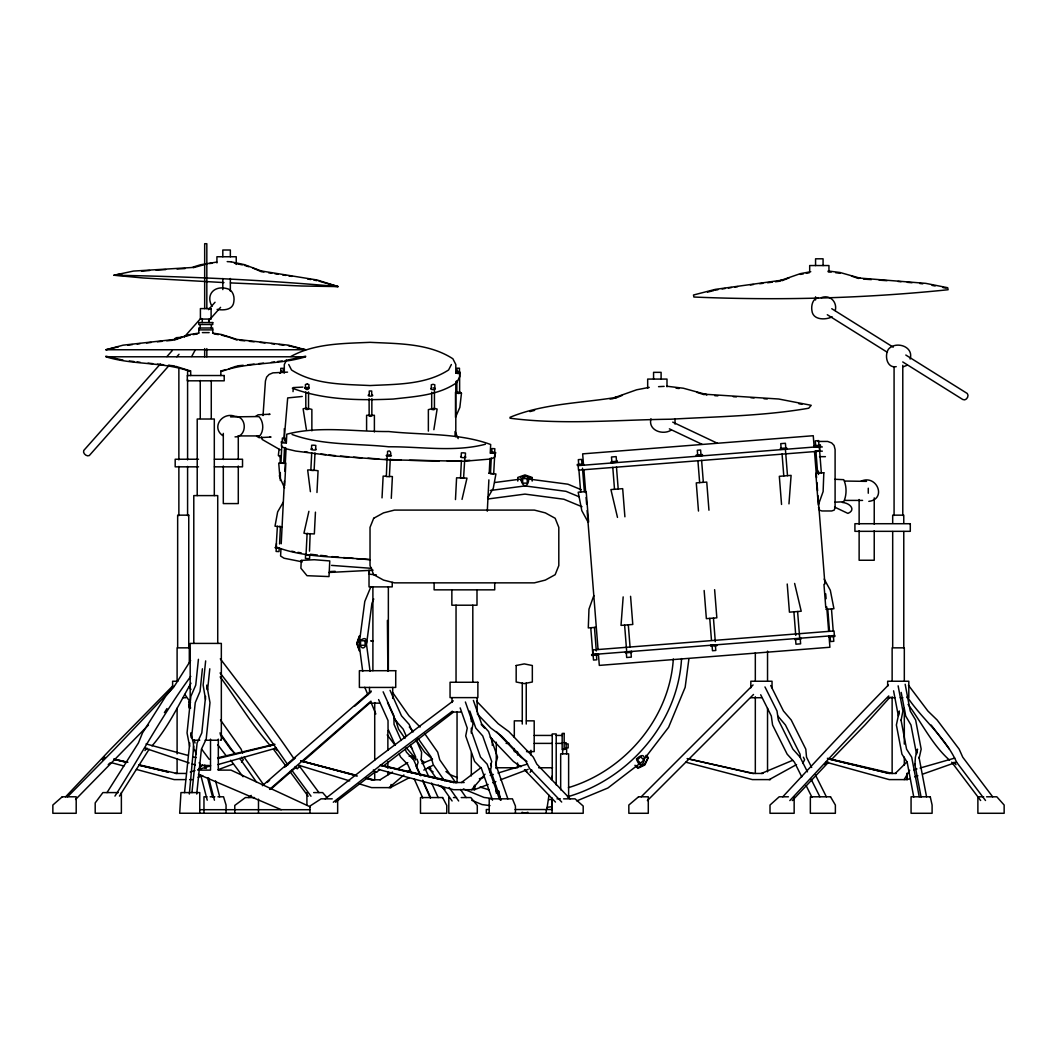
<?xml version="1.0" encoding="UTF-8"?>
<svg xmlns="http://www.w3.org/2000/svg" width="1057" height="1057" viewBox="0 0 1057 1057"><rect width="100%" height="100%" fill="white"/><g stroke="black" fill="none" stroke-linecap="round" stroke-linejoin="round"><path stroke-width="1.5" d="M868.273 493.236L868.273 488.215M415.533 759.996L415.652 756.918L410.393 745.225M369.395 570.833L369.25 574.149L376.411 574.955M276.128 546.958L277.396 526.254M276.458 543.523L276.287 547.024C305.605 558.321 338.927 556.405 369.99 559.827M281.585 442.738L281.4 446.239L285.046 448.551L295.696 451.062L334.752 456.043L388.104 459.835L463.561 461.235M281.796 445.724L280.964 463.23L284.174 463.362L284.98 447.481M282.179 441.72L282.364 438.074C287.914 435.96 282.866 442.619 286.381 442.037M279.563 543.945L280.449 526.478L279.629 526.32M280.964 548.728L280.594 556.035L284.069 558.228L302.355 561.862M281.215 543.76L284.399 481.107M284.901 471.211L286.077 448.128M286.328 442.975L286.777 434.216C319.505 425.614 355.073 431.798 388.738 431.533C422.483 435.167 458.646 432.736 490.686 444.508L490.237 453.281M284.703 485.573L285.813 463.085L278.731 463.085L279.907 477.579L284.571 487.924M306.068 554.132L307.111 533.481L307.931 533.415M311.498 448.895L311.683 445.248L313.757 445.195L315.818 445.459L315.633 449.106M311.723 452.819L310.837 470.286L312.476 470.497L314.114 470.457L314.999 452.977M309.503 551.12L310.163 533.574M310.454 554.344C310.626 556.312 302.87 555.004 305.777 553.96M315.448 512.156L314.339 533.917L306.054 533.64L303.94 533.19L308.895 511.311M316.968 492.496L318.065 470.735L313.149 470.101M382.026 497.873L383.136 476.099L386.215 476.258M387.166 455.858L386.333 476.575L389.386 476.667L390.271 459.2M390.205 455.091C395.397 456.769 382.198 456.307 387.47 454.959L387.562 451.379C391.011 448.842 391.777 456.043 389.544 455.038M455.475 499.565L456.584 477.804L466.983 478.121L462.028 499.393M461.169 456.532L461.354 452.885L463.428 452.832L465.49 453.096L465.305 456.73L464.604 456.518M461.42 460.456L460.522 477.923L463.574 478.134L464.842 457.443M487.29 511.192L488.889 479.865M489.219 473.272L489.972 458.434M491.28 457.8L490.474 473.681L493.685 473.88L494.795 453.202M491.73 452.198L491.915 448.564L494.835 448.71L494.65 452.343M391.288 498.336L392.398 476.562L389.306 476.416M263.034 415.546L265.439 380.956L266.655 377.032L269.073 374.495L272.917 372.857L287.53 372.13M284.108 439.923L287.689 397.921L302.236 396.467M293.027 391.632L293.304 387.575L302.883 387.1M835.281 310.56C837.435 302.236 830.141 294.256 821.381 297.625M910.13 359.05C914.08 346.273 895.847 340.724 888.501 349.114C884.233 355.311 886.823 368.404 896.217 366.673M205.587 696.378L201.808 732.911L197.104 742.979L191.938 792.591M198.425 659.304L195.743 685.108L190.855 696.378L187.049 732.911L189.626 746.361M184.539 792.591L189.745 742.979M191.581 737.575L195.254 702.641L200.05 691.37L202.402 668.79M189.348 794.045L193.695 746.11M205.653 660.916L203.129 685.108L205.534 699.43M196.734 794.045L201.385 749.241L206.181 739.16L209.986 702.641L206.789 685.108L207.278 689.811M207.608 689.759L209.788 668.79M279.061 449.251L278.348 455.554L279.722 456.571M623.168 596.901L621.014 625.387L632.786 624.462L630.567 596.32M788.958 503.872L791.098 475.386L779.326 476.311L781.546 504.453M650.953 418.77C647.928 430.239 662.382 435.365 670.865 430.331M675.013 424.095L675.013 418.77M359.34 642.788L364.784 601.459L370.928 586.648M673.322 658.973C669.583 718.245 624.832 770.804 568.402 787.65M681.554 658.577C677.973 722.988 628.717 779.22 567.45 796.833M688.926 658.696L685.161 687.301L668.592 727.308L644.189 759.098M546.826 809.53L548.966 795.274M551.358 779.432L551.833 776.274M914.926 764.687L915.402 757.195L917.489 749.149L916.538 754.143L910.975 724.996L905.677 715.999L901.185 692.401M433.872 429.684L437.122 409.059L433.872 408.227M901.04 720.504L902.916 711.004L898.133 685.834M490.659 765.717L491.716 761.489L482.732 735.949L475.782 728.075L469.81 711.017M489.88 772.297L491.386 766.47L490.633 763.564M919.141 758.173L921.176 749.149L915.639 720.002L910.236 711.004L905.162 684.262M195.083 350.25L191.7 356.486M416.854 766.14L418.11 762.335L417.066 759.177M359.42 635.812L356.87 643.013L359.42 650.214M359.42 636.618L356.87 643.819L359.42 651.02M593.809 595.633L588.974 609.136L588.287 627.924L596.307 627.29M373.742 598.962L371.919 603.375L366.515 644.387L370.056 671.195M802.739 763.431L804.615 759.692L803.373 757.195M286.5 360.199L284.307 364.506L284.307 373.147M280.316 373.147L281.532 370.743M451.379 364.506L448.604 369.963C425.614 384.867 396.467 384.193 370.056 385.554C343.644 384.193 314.497 384.867 291.507 369.963L288.733 364.506M455.937 372.13C460.958 369.422 461.618 375.38 456.016 373.002M283.329 502.075L277.647 511.892L275.005 526.201L282.087 526.914M487.594 498.085L493.289 488.255L495.918 473.959L488.836 473.245M904.158 779.604L909.707 770.236M190.604 660.546L175.052 685.108L165.632 696.378L142.51 732.911L138.427 742.979L106.995 792.591M164.403 712.616L166.98 708.56M114.949 796.093C140.489 756.191 162.633 714.506 190.762 676.361M119.481 796.093L149.129 749.241M190.987 683.179C178.778 704.451 168.314 727.203 152.023 745.885M241.538 762.189L243.308 759.692L241.551 757.195M530.152 772.297L531.803 769.958M144.928 750.562L146.91 748.079M789.83 800.585C822.65 765.506 854.928 730.043 888.752 695.942M297.479 768.677L300.162 765.519M199.245 768.413L202.455 764.687M471.633 789.698L485.018 774.173M160.347 364.004L83.767 450.467C82.446 453.215 86.648 456.941 89.29 455.554L169.16 365.392M166.914 356.592L172.383 350.422M184.42 336.839L200.83 318.302M208.48 309.661L215.047 302.249M176.823 356.751L179.003 354.28M208.546 320.932L220.583 307.349M782.775 796.793C817.722 759.23 852.444 721.627 888.409 685.042M825.002 764.687L827.354 762.189M792.274 800.585L828.556 762.189M890.073 697.118L864.943 724.996L831.859 759.177M255.741 416.352L258.067 414.806L270.05 414.199L268.822 414.608M172.45 686.218L110.694 749.149L65.64 796.793M102.437 759.692L104.841 757.195M67.582 796.793L114.539 749.149L174.379 686.218M108.237 764.687L109.849 763.022M75.602 799.462L148.495 724.996M376.728 772.297L379.542 769.39M641.216 796.793L753.06 684.949M647.373 800.625L753.522 694.475M895.279 773.447L907.012 761.846M248.765 797.559L251.249 795.406M262.387 785.708L371.166 690.974M267.13 782.471L269.601 780.317M284.465 767.382L295.458 757.909M354.848 706.089L370.954 692.044M269.601 789.394L370.941 701.135M270.632 789.394L296.621 766.748M370.743 702.205L302.606 761.714M389.108 787.624L403.88 774.992M407.579 771.835L410.037 769.734M639.696 763.603L607.894 788.007L576.778 800.889M335.584 802.223L375.75 771.504M325.146 798.841L378.578 757.103L453.281 700.87M333.299 802.223L385.448 761.489L452.356 711.202M453.347 712.193L383.532 765.889M461.447 782.524L481.133 767.554M832.136 316.809C825.53 320.179 812.807 320.245 811.908 310.56C811.089 305.671 812.622 298.391 818.422 297.625M906.985 365.299L903.616 366.673M290.9 356.473C314.735 343.274 343.499 343.565 370.056 342.323C397.908 343.763 428.64 343.049 452.885 358.772L455.805 364.506L455.805 373.147M380.058 779.802L392.517 772.072M396.679 769.496L407.751 762.612M174.735 338.689L176.493 337.659L181.606 337.302M769.258 779.604L796.555 764.568M286.341 442.764C284.412 443.689 277.899 441.852 282.932 441.667M485.414 444.244C454.378 452.396 420.66 446.53 388.738 446.794C356.724 443.345 322.438 445.644 292.049 434.48M390.337 787.624L409.244 777.714M423.791 770.091L432.511 765.519M761.423 773.447L792.671 760.327M409.165 756.336L412.389 755.9L415.401 758.913M421.928 763.55L432.538 759.177M615.266 398.212L622.401 395.318M782.074 280.673L789.103 277.885M198.082 777.291L202.693 775.547M218.046 769.747L233.412 763.934M488.175 784.479L474.368 789.698L474.368 785.391M492.787 782.735L495.865 781.572M500.463 779.841L528.104 769.39M174.55 340.024L182.359 337.157M229.158 368.774L235.658 366.383M520.652 477.236L524.972 475.716L532.173 478.253M527.853 812.265L524.972 813.282L522.092 812.265M910.196 778.52L907.104 779.604L907.104 773.447M914.833 776.895L917.925 775.798M922.563 774.173L956.572 762.189L985.507 800.506M230.571 416.894L257.749 416.564M258.978 435.907L260.009 435.563C264.039 430.49 263.523 421.651 259.216 416.881L258.146 416.564M193.048 267.751L204.913 264.501M190.247 772.02L194.964 770.579M198.095 769.628L210.647 765.797M479.35 778.732L484.014 777.305M490.237 775.415L493.342 774.464M498.006 773.037L527.562 764.039M913.777 769.84L916.934 768.941M920.079 768.029L954.735 758.107M217.887 764.594L276.353 748.079M183.918 336.747L190.154 335.082M221.362 370.862L226.039 369.606M221.362 371.456C248.382 361.534 278.11 365.286 305.618 356.79L105.898 356.79C133.407 365.286 163.135 361.534 190.154 371.456M529.94 411.609L534.67 410.354M306.358 407.976L303.121 408.821L306.358 429.433M432.498 408.583L428.362 409.654L428.362 431.111M707.477 292.168L713.686 290.569M217.874 758.556L274.661 744.63M217.61 757.816L274.754 744.207M198.927 333.074L190.154 334.474L174.55 339.429L123.061 345.177L105.898 349.748L118.384 346.855M305.618 356.183L285.324 360.556M369.329 394.406C364.691 396.732 376.266 396.732 371.628 394.406M431.903 387.853C427.279 390.641 439.672 389.531 433.647 387.787M280.409 475.399L279.259 475.914L280.409 477.143M649.223 387.39L636.671 389.782L613.813 397.881L616.442 397.406M810.759 271.715L800.36 273.644L780.647 280.462L783.237 280.013L715.219 289.393L693.484 295.009L693.907 297.03C778.507 300.65 863.873 298.431 948.116 289.737L947.68 287.715L925.734 283.355L857.267 277.885L860.094 278.189L840.077 272.508L828.133 270.988M800.387 274.41L803.36 273.869M806.319 273.314L809.292 272.759M122.097 273.776L113.984 275.23L133.499 271.068L191.594 267.54L200.513 264.765L216.738 262.07M715.245 290.173L717.98 289.684M193.074 334.607L197.474 333.906M722.09 288.957L725.221 288.495M728.365 288.019L731.497 287.544M734.628 287.068L737.773 286.606M235.037 436.898C247.312 436.924 247.312 416.299 235.037 416.339C222.617 411.503 210.977 427.094 222.565 435.524M861.111 481.173C876.927 474.078 887.021 499.115 868.814 501.375M494.768 482.52L521.801 478.966M490.276 490.501L524.972 485.929L565.984 491.333L579.21 496.803M487.7 499.023L524.972 494.108L563.87 499.234L581.984 506.739M548.636 799.726L551.794 799.303M547.235 807.297L552.005 806.663M616.218 397.366C580.914 403.206 543.232 403.51 510.029 417.304L510.055 418.215C563.17 425.099 617.262 419.801 670.68 419.219C716.725 416.577 763.167 416.075 808.711 408.227L811.221 405.307L778.718 399.017L703.909 394.169M610.061 399.07L613.152 398.674M127.738 345.177L132.429 344.582M137.106 343.987L140.224 343.591M271.292 362.34L274.41 361.943M277.529 361.547L282.206 360.952M750.311 284.914L753.456 284.518M759.732 283.725L762.863 283.342M767.567 282.748L772.271 282.153M775.415 281.77L780.119 281.175M209.352 263.55L212.285 263.233M281.4 371.654L279.695 372.949M146.474 342.944L151.151 342.455M157.387 341.807L162.065 341.319M166.755 340.843L172.991 340.195M236.966 365.907L243.202 365.26M247.88 364.771L254.129 364.123M258.806 363.634L263.484 363.146M664.14 386.373L658.564 386.664M583.438 463.983L577.241 464.472L577.32 465.424L583.517 464.935M825.927 609.347L833.933 608.713L830.313 590.268L824.196 579.091M828.688 636.948L834.885 636.459L834.805 635.508L593.03 654.494L592.673 649.963L834.026 630.963L834.383 635.495M141.532 271.134L149.618 270.513M156.066 270.103L165.751 269.588M177.048 268.993L185.107 268.557M330.326 571.546L335.188 571.295M328.753 572.484L373.081 570.199M461.301 456.386C457.853 457.813 468.515 458.342 465.172 456.584M465.054 460.575L469.916 460.337M465.106 461.169L491.175 458.963L494.808 457.02L494.993 453.519L491.36 451.207M373.266 640.674L370.743 640.872L373.306 641.335M311.511 469.889L307.666 469.995L310.414 491.664M312.198 448.749C307.125 449.608 318.844 451.101 315.501 448.948M491.809 452.132C486.643 453.836 500.754 453.506 493.896 452.224M447.203 460.918L460.205 460.812M276.406 546.786L275.005 547.632L278.453 548.002M217.121 309.384C223.595 310.533 233.002 310.111 233.835 301.76C234.641 297.123 233.32 291.309 228.695 289.169C215.337 284.346 205.124 293.965 211.981 306.371M198.782 329.89L212.734 329.89M202.376 332.611L209.141 332.611M105.898 349.748L305.618 349.748L288.455 345.177L236.966 339.429L221.362 334.474L212.589 333.074M457.007 371.813L459.465 371.813M238.102 435.92L259.388 435.92M817.907 441.443L827.697 441.443L831.687 442.949L834.079 445.446L835.096 449.476L835.096 507.452L834.237 510.095L831.687 510.967L821.897 510.967L819.347 510.095L818.501 507.452M815.053 446.952L822.333 446.952M815.053 451.154L822.333 451.154M819.519 456.664L825.411 456.664M198.505 459.24L175.185 459.24L175.185 466.837L198.505 466.837M214.412 459.24L242.529 459.24L242.529 466.837L214.412 466.837M834.977 479.283L843.711 479.68C846.816 486.365 846.816 495.086 843.711 501.784L834.977 502.167M844.583 481.041L866.502 481.371M844.583 500.41L862.578 500.41M387.404 620.406L387.866 671.34M177.906 681.237L172.608 681.237L172.608 687.83M183.205 697.726L185.953 697.726M750.827 697.726L761.423 697.726M887.655 697.726L894.777 697.726M900.247 697.726L902.876 697.726M907.012 697.726L908.809 697.726L908.809 681.237L887.655 681.237L887.655 686.178M369.501 703.143L379.635 703.143M452.013 712.061L461.328 712.061M522.026 720.848L514.31 720.848L514.31 737.416M526.478 720.848L534.195 720.848L534.195 751.619L526.545 751.619M534.195 735.434L552.23 735.434M556.207 735.434L562.165 735.434M193.286 740.23L199.747 740.23M205.071 740.23L218.231 740.23M220.279 740.23L221.336 740.23L221.336 643.409L190.181 643.409L190.181 707.41M564.161 742.701L566.142 742.701L566.142 749.122M506.105 743.388L509.395 743.388M534.195 743.388L552.23 743.388M556.207 743.388L562.165 743.388M566.142 743.917L568.138 743.917L568.138 747.894L566.142 747.894M517.362 751.619L514.31 751.619L514.31 748.528M209.22 765.493L200.249 765.493L199.218 762.586M495.958 767.765L517.573 767.765L517.573 762.995M538.647 767.765L552.547 767.765M197.87 770.117L210.515 770.117L210.515 739.134M175.37 773.447L186.257 773.447M752.386 773.447L763.009 773.447M896.23 773.447L889.214 773.447L827.71 758.715L889.347 773.447M906.774 773.447L907.25 779.604L889.214 779.604L826.125 762.189M185.543 779.604L174.167 779.604L136.406 769.417M189.599 779.604L192.255 779.604M770.474 779.604L752.386 779.604L685.808 762.189M380.454 779.802L371.562 779.802L366.832 778.547M464.168 782.524L453.625 782.524L380.692 765.413L453.982 782.524M118.292 792.591L102.899 792.591L95.196 802.91L95.196 813.243L121.37 813.243L121.37 792.591M313.678 792.591L322.649 792.591L326.639 797.176M207.066 796.793L203.961 796.793L203.961 813.282M210.158 796.793L214.822 796.793M217.927 796.793L223.542 796.793L226.053 805.038L226.053 813.282M788.39 796.793L779.207 796.793L770.011 805.038L770.011 813.282L794.151 813.282L794.151 796.793M983.684 796.793L977.884 796.793L977.884 813.282L1004.15 813.282L1004.15 805.038L996.804 796.793L986.577 796.793M254.526 797.559L245.409 797.559L234.773 805.421L234.773 813.282M453.453 797.559L456.558 797.559M461.222 797.559L470.814 797.559L477.288 805.421L477.288 813.282L448.802 813.282L448.802 797.559M332.242 798.841L321.103 798.841L309.965 806.055L309.965 813.282M557.013 798.841L560.316 798.841M563.606 798.841L575.048 798.841L583.2 806.055L583.2 813.282L486.326 813.282L486.326 809.53L488.466 809.53M515.103 809.53L552.375 809.53M200.368 809.702L309.886 809.702M387.47 454.959L388.13 454.972M439.091 460.997L409.548 460.337M389.756 459.531L401.303 459.993M223.965 282.589L143.039 277.965L113.984 275.23C188.714 276.551 263.655 279.907 338.081 286.592L317.06 279.986L260.868 270.909L261.621 271.094L244.392 264.646L231.272 261.859M230.452 282.906L301.509 285.998L338.081 286.592L319.042 281.149M227.202 261.608L230.888 261.819M714.77 395.675L717.862 395.847M733.333 396.705L736.425 396.877M367.928 458.236L378.789 458.897M384.999 459.28L388.104 459.465M356.605 558.651L369.012 559.404M371.681 568.349L331.568 565.389M750.8 397.723L754.077 397.934M863.529 279.088L871.351 279.616M879.16 280.145L886.982 280.686M763.947 398.727L767.237 398.991M340.407 456.109L348.612 456.783M353.527 457.192L361.719 457.866M332.017 556.629L338.57 557.158M343.485 557.567L353.315 558.373M897.922 281.426L901.053 281.73M907.302 282.311L912.006 282.748M240.084 340.354L244.762 340.843M249.439 341.319L254.129 341.807M260.366 342.455L265.043 342.944M148.033 363.146L152.71 363.634M157.387 364.123L163.637 364.771M168.314 365.26L174.55 365.907M919.762 283.501L922.748 283.818M282.589 371.654L284.307 372.223M320.892 454.061L325.767 454.602M329.004 454.946L335.505 455.659M310.89 554.317L317.391 555.031M320.641 555.374L327.142 556.088M666.822 386.228L683.337 388.223L707.146 394.763L704.728 394.261M676.044 388.183L679.096 388.527M828.146 271.755L831.146 272.138M835.625 272.706L840.104 273.274M271.292 343.591L274.41 343.987M279.088 344.582L283.765 345.177M129.311 360.952L133.988 361.547M137.106 361.943L140.224 362.34M528.156 478.966L567.9 484.198L581.231 489.721M489.325 789.962L480.037 787.029M495.799 790.808L499.049 791.244M491.849 798.471L483.961 797.44L463.389 788.918M489.999 805.619L482.058 804.575L471.686 800.281M304.68 451.828L307.917 452.317M297.929 552.362L301.179 552.851M260.828 271.583L263.946 272.059M268.637 272.785L271.755 273.261M274.886 273.737L278.004 274.225M282.695 274.939L285.813 275.415M288.931 275.903L292.062 276.379M214.043 333.906L218.429 334.607M307.666 278.995L310.784 279.55M313.903 280.105L317.021 280.66M798.881 403.734L801.972 404.316M932.023 285.377L935.168 285.998M943.003 287.557L946.134 288.178M234.429 263.206L242.383 264.897M753.601 773.447L687.129 758.609L750.787 773.09M380.282 765.017L456.716 782.524M113.707 759.005L127.91 762.256M138.943 764.779L176.81 773.447M288.455 345.771L299.369 348.308M302.487 349.021L305.618 349.748M105.898 356.183L123.061 360.16M827.38 758.305L892.306 773.447M126.999 762.374L114.341 759.415L126.893 762.374M139.656 765.321L168.142 771.967M139.498 765.321L167.865 771.967M291.785 551.186L294.692 551.873M307.732 408.332L311.868 409.403L311.868 430.86M301.073 760.829L356.156 775.27M365.603 777.741L373.478 779.802M356.328 775.6L300.637 760.868L357.358 776.023M365.881 778.124L372.249 779.802M221.362 335.082L227.599 336.747M190.154 370.862L175.858 366.383M378.393 769.39L453.625 789.698L474.725 789.698L474.725 785.391M111.236 762.626L123.828 766.021M146.064 743.93L188.238 755.478M192.929 756.759L196.047 757.618M269.773 436.686L271.028 437.056L259.057 437.664L256.587 436.158M299.646 765.519L349.669 780.898M359.063 783.779L371.562 787.624L391.024 787.624L391.024 784.492M280.237 449.846L262.176 439.474L261.555 436.964M244.365 265.32L248.686 266.708M696.748 392.292L704.2 394.71M851.519 276.088L858.68 278.48M144.611 748.079L189.124 762.929M192.189 763.96L195.254 764.977M292.34 388.223C324.433 400.193 359.472 400.511 393.283 399.044C414.846 396.507 438.378 395.503 456.743 382.621L459.795 376.609L459.795 373.147M229.158 337.157L236.966 340.024M457.39 777.648L449.846 774.517L445.948 771.531M445.023 789.235L438.245 785.074M252.993 268.108L260.154 271.16M198.399 774.319L281.254 809.702M310.335 806.927L230.981 770.117L218.323 770.117L218.323 739.134M672.741 422.126L717.386 443.253M842.363 502.445C850.224 503.079 856.157 510.016 847.925 513.398L834.541 507.056M669.385 428.838L702.112 444.35M831.767 308.71L893.231 347.172M905.809 355.033L967.274 393.495C969.613 396.045 965.966 401.409 962.808 399.52L902.744 361.943M827.301 314.735L887.378 352.325M520.89 766.774L513.451 761.489L490.118 737.112M526.941 761.516L520.784 757.103L496.367 731.576M415.454 758.371L406.152 747.59M428.072 768.056L433.119 771.927M421.241 759.798L424.504 762.678M431.983 758.728L424.61 752.161L416.286 740.257M409.297 726.991L413.446 731.788M949.569 760.181C931.97 744.551 921.955 722.882 908.055 704.411M226.489 756.165L217.848 744.868M230.677 760.181L243.018 776.71M235.328 753.747L230.585 749.149L220.292 734.575M646.104 755.332L648.1 757.327L644.81 764.211L637.913 767.501L635.918 765.506M646.104 756.125L648.1 758.12L644.81 765.017L637.913 768.307L634.927 765.308M411.292 756.812L413.432 758.952M373.346 769.958L375.592 772.297M476.641 701.253L498.138 723.688L508.827 731.576L533.283 757.103L536.85 764.158L570.08 798.841M477.275 713.898L490.858 728.075L501.467 735.949L525.937 761.489L529.597 768.531L561.703 802.052M481.212 724.521L484.595 728.075M524.47 769.694L555.453 802.052M274.899 748.079L277.198 750.562M270.539 745.885C251.553 724.547 237.085 699.8 220.16 676.916M777.78 715.999L785.443 724.996L800.043 754.143L800.374 757.367M295.167 766.563L296.964 768.677M394.842 719.513L396.824 722.116M387.206 734.932L395.014 745.106M992.668 796.793L962.742 757.195L959.148 749.149L937.136 720.002L927.874 711.004L908.439 685.253M931.217 725.076L949.384 749.149M907.104 696.695C922.285 719.487 945.249 736.848 956.572 762.189M954.101 762.189L955.99 764.687M951.71 762.189L980.632 800.506M201.768 749.334L209.22 759.336M220.318 658.828C245.316 691.793 270.724 724.389 293.912 758.649M298.735 765.176L318.95 792.591M220.107 672.979C243.467 703.077 266.404 733.452 287.9 764.911M291.745 770.13L310.996 796.238M273.512 749.241L286.011 766.219M289.869 771.438L308.142 796.238M525.673 770.355L527.047 772.297M220.503 720.002L241.115 749.149L242.621 753.179M244.127 757.195L263.748 784.915M189.058 686.733L190.96 689.428M239.82 758.516L256.613 782.272M219.922 732.95L234.931 754.143M184.816 694.423L190.537 702.509M420.105 727.018L408.953 715.8L392.9 692.864M424.729 733.637L437.69 752.161L439.738 759.824L455.792 782.735M460.508 789.473L466.163 797.559M418.083 738.407L431.071 756.918L433.198 764.594L444.508 780.766M449.225 787.505L458.659 800.981M393.944 717.862L395.833 720.557L398.542 729.145L405.016 738.407M410.578 746.334L412.428 748.99M428.561 767.29L436.092 778.071M441.747 786.157L452.105 800.981M587.93 521.854L581.812 510.663L578.192 492.218L586.199 491.584L588.604 522.079M429.803 766.576L430.886 768.677M770.725 685.517L783.462 711.004L791.217 720.002L805.791 749.149L806.531 757.195L811.67 767.461M815.343 774.794L826.363 796.793M764.977 686.931L777.001 711.004L778.348 720.002L792.895 749.149L800.109 757.195L807.442 771.861M811.102 779.194L819.902 796.793M760.696 694.766L771.319 715.999L772.575 724.996L787.148 754.143L794.441 762.189L801.761 776.855M806.161 785.655L812.014 797.388M428.376 775.798L421.201 759.824L421.598 752.161L416.352 740.468M431.626 783.052L438.153 797.559M406.443 736.452L403.166 729.145L395.595 720.557L387.523 702.575M412.415 731.682L409.138 724.375L401.475 715.8L390.046 690.313M383.136 691.807L393.904 715.8L394.036 724.375L401.224 740.468M420.805 775.798L413.644 759.824L406.469 752.161L405.148 749.241M422.76 780.145L430.569 797.559M415.996 766.048L419.906 774.755M423.157 782.008L430.318 797.969M378.604 699.575L388.025 720.557L388.051 729.145L395.265 745.225M411.688 773.301L407.791 764.594L400.511 756.918L399.202 753.998M414.291 779.101L422.747 797.969M458.17 438.615L455.065 431.52L455.065 435.207M364.784 687.301L367.849 694.713M370.928 702.125L375.83 713.964M194.541 749.532L196.1 753.879M473.391 700.434L481.543 723.688L488.598 731.576L497.543 757.103L495.68 764.158L507.875 798.841M489.959 768.531L501.058 800.202M465.384 701.993L472.994 723.688L471.567 731.576L480.486 757.103L487.171 764.158L499.327 798.841M460.178 707.913L467.247 728.075L465.701 735.949L474.659 761.489L481.464 768.531L492.522 800.202M794.626 583.438L801.206 611.237L789.434 612.162L787.227 584.019M617.486 517.402L610.92 489.589L622.679 488.664L624.898 516.807M215.588 780.951L219.697 796.793M188.978 701.835L190.604 708.137M205.415 765.36L206.234 768.531M208.705 778.031L214.439 800.202M188.661 704.715L189.48 707.86M204.305 765.109L205.124 768.28M207.582 777.78L212.497 796.793M194.237 739.94L195.03 743.018M200.698 774.86L207.238 800.202M918.995 757.195L926.553 796.793M914.754 763.775L921.083 797.031M919.233 796.793L911.702 757.195L906.562 749.149L901.04 720.002M913.763 797.031L907.17 762.189L901.925 754.143L896.389 724.996L899.309 711.004L898.358 715.999L893.575 690.829M499.049 792.103L500.252 800.03M359.142 644.387L362.696 671.406M193.695 750.562L193.365 743.084L190.762 732.911L191.251 737.601M819.254 446.252L821.355 472.941M818.964 445.327L818.594 440.61L815.291 440.875L815.66 445.578M831.476 608.911L833.207 630.897M833.431 636.565L833.801 641.282L830.498 641.533L830.128 636.829M815.925 451.247L817.656 473.232M827.776 609.202L829.507 631.188M814.154 447.045L813.256 435.722L582.658 453.863L583.543 465.199M814.511 451.59L816.572 477.738M816.955 482.639L817.589 490.818M817.986 495.72L824.922 583.979M825.702 593.796L826.085 598.698M826.733 606.863L828.662 631.386M829.018 635.918L829.904 647.254L599.306 665.395L598.407 654.072M823.958 584.323L825.794 607.788M800.942 638.124L801.021 639.062L794.824 639.551L794.745 638.613M785.787 447.983L785.417 443.279L780.753 443.649L781.123 448.353M785.391 448.961L787.491 475.663M800.255 639.128L800.625 643.832L795.947 644.202L795.577 639.498M797.599 611.527L799.7 638.23M782.061 453.968L783.792 475.954M793.899 611.818L795.749 635.376M708.956 510.214L706.75 482.071L696.272 482.89L698.479 511.046M714.624 589.687L716.844 617.83L706.367 618.662L704.147 590.506M701.61 460.35L703.341 482.336M700.976 454.708L700.606 450.005L697.303 450.256L697.673 454.972M713.449 618.094L715.298 641.652M715.417 645.761L715.8 650.465L712.484 650.729L712.114 646.012M697.911 460.641L699.642 482.626M709.749 618.385L711.48 640.383M616.522 461.341L616.152 456.624L611.488 456.994L611.858 461.711M616.469 467.035L618.2 489.021M630.976 652.42L631.346 657.124L626.682 657.494L626.312 652.79M628.307 624.819L630.038 646.805M612.783 467.326L614.513 489.312M624.608 625.11L626.709 651.812M583.9 469.731L585.697 492.615M586.093 497.517L586.609 504.057M587.111 510.597L598.051 649.54M582.499 468.172L584.349 491.73M581.997 464.102L581.627 459.399L578.324 459.65L578.694 464.367M594.457 627.435L596.307 650.993M596.439 655.089L596.809 659.793L593.505 660.057L593.136 655.353M578.932 470.035L580.663 492.02M590.757 627.726L592.858 654.428M904.316 647.849L904.316 680.47M904.316 708.203L904.316 744.088M904.316 757.142L904.316 765.294M903.775 523.347L903.775 515.155L892.689 515.155L892.689 523.347M903.775 531.539L903.775 647.849L892.689 647.849L892.689 531.539M902.784 365.312L902.784 515.472M894.077 366.964L894.077 515.472M892.134 647.849L892.134 680.47M892.134 696.788L892.134 773.447M874.231 497.887L874.231 524.14M874.231 530.706L874.231 560.25L859.13 560.25L859.13 530.706M859.13 499.525L859.13 524.14M828.952 271.702L828.952 265.545L809.688 265.545L809.688 271.702M823.073 265.545L823.073 258.806L815.568 258.806L815.568 265.545M818.501 471.184L818.501 474.474M815.568 296.806L815.568 299.977M772.033 687.83L772.033 681.237L750.827 681.237L750.827 687.83M767.541 651.112L767.541 680.47M767.541 708.203L767.541 771.821M755.319 652.75L755.319 680.47M755.319 696.788L755.319 773.447M666.993 386.783L666.993 379.08L647.677 379.08L647.677 388.315M661.101 379.08L661.101 372.341L653.57 372.341L653.57 379.08M568.626 798.061L568.626 753.839L560.672 753.839L560.672 789.87M566.631 753.839L566.631 749.003L562.654 749.003L562.654 753.839M556.207 784.889L556.207 733.954L552.23 733.954L552.23 779.96M552.23 798.022L552.23 809.53M552.084 798.841L552.084 813.282M546.258 809.53L546.258 813.282M532.173 481.08L532.173 477.46L524.972 474.923L517.771 477.46L517.771 481.08M530.931 750.259L530.931 755.042M526.241 683.073L526.241 724.045M522.264 683.073L522.264 724.045M517.573 751.857L517.573 755.042M515.42 813.282L515.42 806.055L512.434 798.841L489.206 798.841L489.206 813.282M496.275 742.173L496.275 768.452M496.275 786.527L496.275 793.094M494.716 582.856L494.716 589.846L434.123 589.846L434.123 582.856M492.298 738.883L492.298 745.449M477.156 697.62L477.156 712.061M476.998 589.846L476.998 605.212L451.854 605.212L451.854 589.846M472.809 605.212L472.809 682.254M471.303 716.672L471.303 721.614M471.303 728.194L471.303 733.135M471.303 752.888L471.303 775.93M459.623 372.844L459.623 393.204L458.936 393.508L456.875 393.204L456.875 380.679M459.465 372.447L459.465 368.219L457.007 368.219L457.007 372.447M457.047 711.731L457.047 782.524M456.043 605.212L456.043 682.254M455.805 381.485L455.805 436.752M452.013 697.62L452.013 702.429M434.797 388.368L434.797 384.774L433.053 384.325L431.322 384.774L431.322 388.368M434.44 389.082L434.44 409.442L433.753 409.746L431.692 409.442L431.692 392.213M392.702 687.433L392.702 698.426M392.226 582.328L392.226 586.886L369.025 586.886L369.025 570.159M388.355 586.886L388.355 670.706M387.866 730.506L387.866 750.232M387.866 761.727L387.866 768.307M387.866 771.597L387.866 774.873M374.72 702.575L374.72 760.089M374.72 771.597L374.72 779.802M374.389 431.943L374.389 415.282L366.594 415.282L366.594 430.146M372.896 586.886L372.896 670.706M371.853 398.766L371.853 415.996L370.478 416.352L369.157 416.088L369.104 398.766M371.707 395.239L371.707 391.011L369.25 391.011L369.25 395.239M369.501 687.433L369.501 692.137M337.659 798.841L337.659 813.282L179.69 813.243L180.958 792.591L199.747 792.591L199.747 813.243M308.538 391.962L308.538 409.191L307.164 409.548L305.83 409.284L305.79 391.962M306.913 792.591L306.913 805.302M284.307 428.627L284.307 438.404M284.307 449.753L284.307 462.768M283.223 372.54L283.223 368.325L280.766 368.325L280.766 372.54M280.316 472.519L280.316 475.98M280.343 476.311L280.343 480.539M280.184 455.554L280.184 463.389M280.184 472.783L280.184 475.914M258.489 799.132L258.489 813.282M238.287 436.647L238.287 459.504M238.287 466.031L238.287 503.581L223.304 503.581L223.304 466.031M236.24 264.448L236.24 256.745L216.923 256.745L216.923 262.902M230.347 256.745L230.347 250.007L222.816 250.007L222.816 256.745M230.347 278.493L230.347 291.177M223.304 433.383L223.304 459.504M222.816 278.493L222.816 289.592M220.834 370.782L220.834 375.526M217.729 643.409L217.729 495.601L193.788 495.601L193.788 643.409M214.307 495.601L214.307 419.021L197.21 419.021L197.21 495.601M212.734 332.849L212.734 328L198.782 328L198.782 332.849M211.334 324.512L211.334 328M211.268 380.48L211.268 418.44M209.246 319.069L209.246 322.557M206.828 308.591L206.828 243.718L204.675 243.718L204.675 308.591M206.828 348.599L206.828 356.804M204.675 348.599L204.675 356.804M202.27 319.069L202.27 322.557M200.183 324.512L200.183 328M200.249 380.48L200.249 418.44M190.683 370.782L190.683 375.526M189.309 647.849L189.309 662.528M189.309 701.676L189.309 708.203M187.591 371.271L187.591 376.186M187.591 379.463L187.591 459.861M187.591 466.428L187.591 515.644M178.871 367.981L178.871 459.861M178.871 466.428L178.871 515.644M177.1 647.849L177.1 680.47M177.1 708.203L177.1 753.879M177.1 758.767L177.1 773.447M823.826 472.756L823.126 491.545L818.303 505.048L815.806 473.377L823.826 472.756M301.271 560.395L300.888 568.217L307.006 575.695L329.004 576.58L329.771 560.937L314.259 559.721L301.271 560.395M276.287 547.579L276.102 551.45L279.022 551.595L279.207 547.949L276.287 547.579M305.605 554.833L305.42 558.479L309.556 558.677L309.741 555.044L305.605 554.833M461.46 393.204L459.848 407.394L455.501 417.343L455.501 392.2L460.086 392.2L461.46 393.204M358.706 641.929C364.506 660.427 372.976 628.809 358.706 641.929M520.85 479.759C526.65 498.257 535.119 466.639 520.85 479.759M636.499 758.9C642.299 777.397 650.768 745.78 636.499 758.9M373.689 518.274L370.029 527.377L370.029 565.587L373.689 574.691L383.506 580.082L394.459 582.856L534.38 582.856L545.346 580.082L555.163 574.691L558.809 565.587L558.809 527.377L555.163 518.274L545.346 512.883L534.38 510.095L394.459 510.095L383.506 512.883L373.689 518.274M304.945 387.959C307.362 392.557 312.357 385.422 304.945 387.959M516.173 665.514L516.173 682.003L524.246 683.602L532.332 682.003L532.332 665.514L524.246 663.902L516.173 665.514M640.608 756.786L637.397 759.996L640.608 763.207L643.819 759.996L640.608 756.786M62.244 796.793L52.85 805.038L52.85 813.282L76.196 813.282L76.196 796.793L62.244 796.793M638.56 796.793L628.836 805.038L628.836 813.282L648.285 813.282L648.285 796.793L638.56 796.793M307.164 384.074L305.433 384.523L305.433 388.117L308.908 388.117L308.908 384.523L307.164 384.074M617.288 461.275L611.091 461.764L611.171 462.702L617.367 462.213L617.288 461.275M786.553 447.93L780.357 448.419L780.436 449.357L786.633 448.868L786.553 447.93M820.417 445.208L814.22 445.697L814.286 446.635L820.496 446.146L820.417 445.208M702.416 454.589L696.219 455.078L696.299 456.029L702.495 455.541L702.416 454.589M819.519 446.622L578.166 465.622L578.523 470.154L819.875 451.167L819.519 446.622M597.813 654.032L591.616 654.521L591.695 655.459L597.892 654.97L597.813 654.032M631.663 651.416L625.467 651.905L625.546 652.843L631.742 652.354L631.663 651.416M716.791 644.704L710.595 645.193L710.674 646.131L716.871 645.642L716.791 644.704M211.109 308.591L200.407 308.591L200.407 319.069L211.109 319.069L211.109 308.591M212.734 322.557L198.782 322.557L198.782 324.512L212.734 324.512L212.734 322.557M224.216 375.526L187.3 375.526L187.3 380.811L224.216 380.811L224.216 375.526M527.232 478.596L522.687 478.596L522.687 483.128L527.232 483.128L527.232 478.596M188.754 515.155L177.655 515.155L177.655 647.849L188.754 647.849L188.754 515.155M910.288 523.717L854.915 523.717L854.915 531.327L910.288 531.327L910.288 523.717M365.088 640.767L360.556 640.767L360.556 645.298L365.088 645.298L365.088 640.767M395.728 670.706L359.38 670.706L359.38 687.433L395.728 687.433L395.728 670.706M477.87 682.254L450.057 682.254L450.057 697.62L477.87 697.62L477.87 682.254M564.161 733.439L562.165 733.439L562.165 749.532L564.161 749.532L564.161 733.439M830.511 796.793L810.349 796.793L810.349 813.282L835.374 813.282L835.374 805.038L830.511 796.793M930.252 796.793L911.068 796.793L911.068 813.282L932.102 813.282L932.102 805.038L930.252 796.793M442.606 797.559L420.488 797.559L420.488 813.282L446.767 813.282L446.767 805.421L442.606 797.559"/></g></svg>
